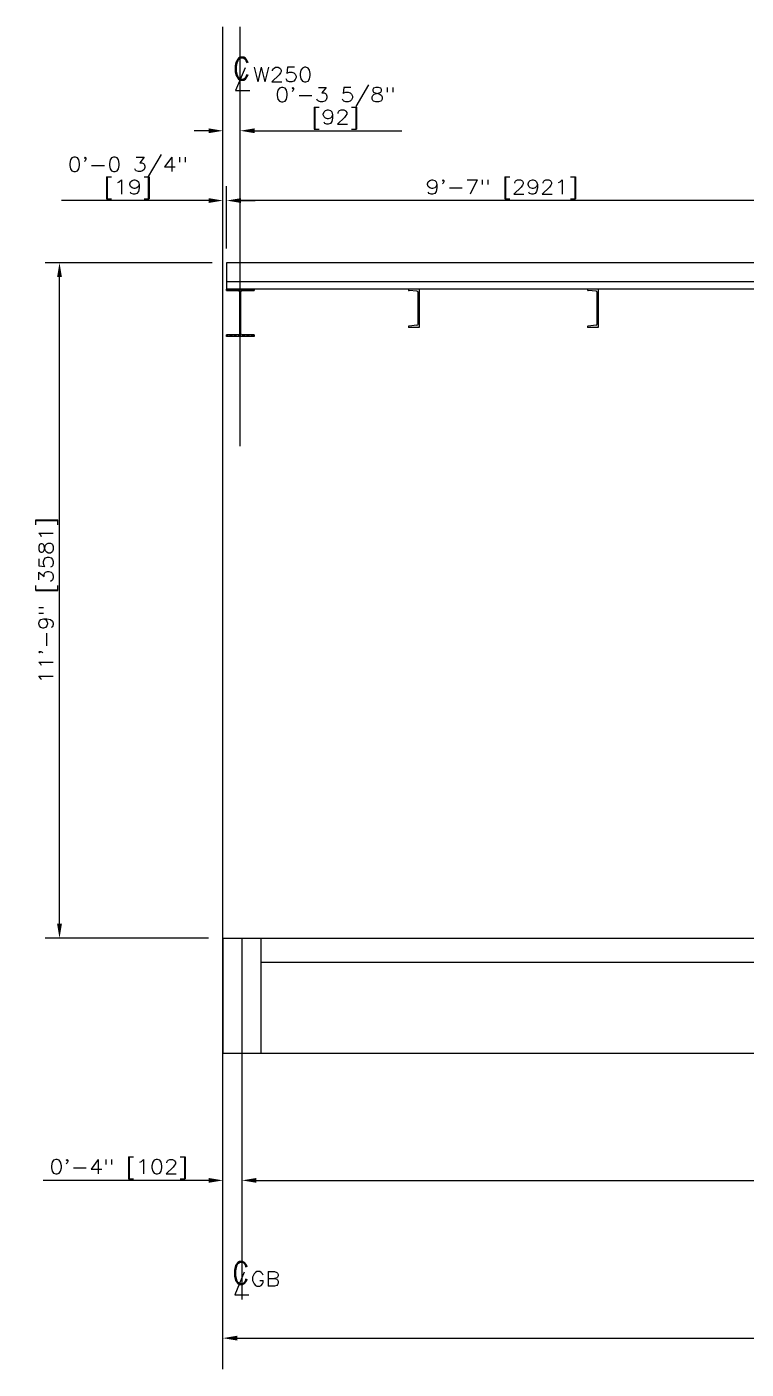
# Model space of a CAD drawing. Header units: inches. Extents: x -44 to 9761, y -1166 to 3580.
# Drawn here: x 9409.9 to 9560.1, y 2231.3 to 2511.5 of the extents above; entities that cross this region are included whole.
import ezdxf

# ---------------------------------------------------------------- set-up
doc = ezdxf.new("R2010")
doc.units = ezdxf.units.IN
doc.header["$MEASUREMENT"] = 0
doc.layers.get('DEFPOINTS').update_dxf_attribs({"linetype": 'CONTINUOUS'})
for name, color, linetype in [('LAYER11A', 11, 'CONTINUOUS'), ('Struc_Section_Conc', 71, 'CONTINUOUS'), ('Struc_Section_Dim', 5, 'CONTINUOUS'), ('Struc_Section_Steel', 11, 'CONTINUOUS'), ('TEXT', 4, 'CONTINUOUS')]:
    doc.layers.add(name, color=color, linetype=linetype)
doc.styles.add('ROMANS', font='ROMANS.SHX', dxfattribs={"width": 0.8})
doc.styles.add('ROMANS-115', font='romans.shx', dxfattribs={"width": 1.15})
doc.dimstyles.new('48-ROMANS-115', dxfattribs={"dimtxt": 3, "dimasz": 3, "dimexe": 3, "dimexo": 3, "dimgap": 0.0625, "dimtad": 1, "dimdec": 4, "dimzin": 1, "dimdsep": 46, "dimlunit": 4, "dimtxsty": 'ROMANS-115', "dimcen": 0.0625, "dimclrd": 256, "dimclre": 256, "dimclrt": 256, "dimadec": 0, "dimazin": 0, "dimtfac": 1, "dimtdec": 4, "dimtofl": 0, "dimtmove": 0, "dimatfit": 0, "dimfxl": 1, "dimfrac": 2, "dimtolj": 1, "dimtzin": 0, "dimarcsym": 0})
doc.dimstyles.new('Copy of 48-ROMANS-115-BPV', dxfattribs={"dimtxt": 3, "dimasz": 3, "dimexe": 3, "dimexo": 3, "dimgap": 0.0625, "dimtad": 1, "dimdec": 4, "dimzin": 1, "dimdsep": 46, "dimlunit": 4, "dimtxsty": 'ROMANS-115', "dimcen": 0.0625, "dimclrd": 256, "dimclre": 256, "dimclrt": 256, "dimadec": 0, "dimazin": 0, "dimtfac": 1, "dimtdec": 4, "dimtofl": 0, "dimtmove": 0, "dimatfit": 0, "dimfxl": 1, "dimfrac": 2, "dimtolj": 1, "dimtzin": 0, "dimarcsym": 0})

# ---------------------------------------------------------------- blocks, each defined once
blk = doc.blocks.new('*D60')
at = {"layer": 'DEFPOINTS', "color": 0, "transparency": 16777216}
for p in [(9454.82, 2269.96), (9718.82, 2270.68), (9718.82, 2269.96)]:
    blk.add_point(p, dxfattribs=at)
at = {"layer": 'Struc_Section_Dim', "lineweight": -2, "transparency": 16777216}
blk.add_line((9457.82, 2270.68), (9715.82, 2270.68), dxfattribs=at)
at = {"layer": 'Struc_Section_Dim', "transparency": 16777216}
for points in [[(9457.82, 2271.18), (9457.82, 2270.18), (9454.82, 2270.68)], [(9715.82, 2271.18), (9715.82, 2270.18), (9718.82, 2270.68)]]:
    blk.add_solid(points, dxfattribs=at)
at = {"layer": 'Struc_Section_Dim', "transparency": 16777216, "insert": (9586.82, 2273.03), "char_height": 3, "attachment_point": 5, "style": 'ROMANS-115'}
blk.add_mtext('\\A1;22\'-0" [6706]', dxfattribs=at)
blk = doc.blocks.new('*D61')
at = {"layer": 'DEFPOINTS', "color": 0, "transparency": 16777216}
for p in [(9416.7, 2462.25), (9451.57, 2462.25), (9450.82, 2321.25)]:
    blk.add_point(p, dxfattribs=at)
at = {"layer": 'Struc_Section_Dim', "lineweight": -2, "transparency": 16777216}
for p, q in [((9448.57, 2462.25), (9413.7, 2462.25)), ((9416.7, 2324.25), (9416.7, 2459.25)), ((9447.82, 2321.25), (9413.7, 2321.25))]:
    blk.add_line(p, q, dxfattribs=at)
at = {"layer": 'Struc_Section_Dim', "transparency": 16777216}
for points in [[(9416.2, 2459.25), (9417.2, 2459.25), (9416.7, 2462.25)], [(9416.2, 2324.25), (9417.2, 2324.25), (9416.7, 2321.25)]]:
    blk.add_solid(points, dxfattribs=at)
at = {"layer": 'Struc_Section_Dim', "transparency": 16777216, "insert": (9414.36, 2391.75), "char_height": 3, "attachment_point": 5, "rotation": 90, "style": 'ROMANS-115'}
blk.add_mtext('\\A1;11\'-9" [3581]', dxfattribs=at)
blk = doc.blocks.new('*D30')
at = {"layer": 'DEFPOINTS', "color": 0, "transparency": 16777216}
for p in [(9450.82, 2237.75), (9722.82, 2237.75), (9722.82, 2237.75)]:
    blk.add_point(p, dxfattribs=at)
at = {"layer": 'Struc_Section_Dim', "lineweight": -2, "transparency": 16777216}
blk.add_line((9453.82, 2237.75), (9719.82, 2237.75), dxfattribs=at)
at = {"layer": 'Struc_Section_Dim', "transparency": 16777216}
for points in [[(9453.82, 2238.25), (9453.82, 2237.25), (9450.82, 2237.75)], [(9719.82, 2238.25), (9719.82, 2237.25), (9722.82, 2237.75)]]:
    blk.add_solid(points, dxfattribs=at)
at = {"layer": 'Struc_Section_Dim', "transparency": 16777216, "insert": (9586.82, 2240.1), "char_height": 3, "attachment_point": 5, "style": 'ROMANS-115'}
blk.add_mtext('\\A1;22\'-8" [6909]', dxfattribs=at)
blk = doc.blocks.new('*D31')
at = {"layer": 'DEFPOINTS', "color": 0, "transparency": 16777216}
for p in [(9450.82, 2270.68), (9450.82, 2270.68), (9454.82, 2270.68)]:
    blk.add_point(p, dxfattribs=at)
at = {"layer": 'Struc_Section_Dim', "lineweight": -2, "transparency": 16777216}
for p, q in [((9447.82, 2270.68), (9413.31, 2270.68)), ((9457.82, 2270.68), (9460.82, 2270.68))]:
    blk.add_line(p, q, dxfattribs=at)
at = {"layer": 'Struc_Section_Dim', "transparency": 16777216}
for points in [[(9447.82, 2271.18), (9447.82, 2270.18), (9450.82, 2270.68)], [(9457.82, 2271.18), (9457.82, 2270.18), (9454.82, 2270.68)]]:
    blk.add_solid(points, dxfattribs=at)
at = {"layer": 'Struc_Section_Dim', "transparency": 16777216, "insert": (9429.06, 2273.03), "char_height": 3, "attachment_point": 5, "style": 'ROMANS-115'}
blk.add_mtext('\\A1;0\'-4" [102]', dxfattribs=at)
blk = doc.blocks.new('CLMARK')
at = {"layer": 'TEXT'}
for p, q in [((1.52, 4.57), (-3.55, -7.61)), ((-3.55, -7.61), (4.06, -7.61))]:
    blk.add_line(p, q, dxfattribs=at)
at = {"layer": 'TEXT', "style": 'ROMANS', "width": 0.8}
blk.add_text('C', height=12, dxfattribs=at).set_placement((-4.59, -1.9))
blk = doc.blocks.new('*D36')
at = {"layer": 'DEFPOINTS', "color": 0, "transparency": 16777216}
for p in [(9450.82, 2490.35), (9454.43, 2490.35), (9454.43, 2489.81)]:
    blk.add_point(p, dxfattribs=at)
at = {"layer": 'Struc_Section_Dim', "lineweight": -2, "transparency": 16777216}
for p, q in [((9447.82, 2489.81), (9444.82, 2489.81)), ((9457.43, 2489.81), (9488.16, 2489.81))]:
    blk.add_line(p, q, dxfattribs=at)
at = {"layer": 'Struc_Section_Dim', "transparency": 16777216}
for points in [[(9447.82, 2490.31), (9447.82, 2489.31), (9450.82, 2489.81)], [(9457.43, 2490.31), (9457.43, 2489.31), (9454.43, 2489.81)]]:
    blk.add_solid(points, dxfattribs=at)
at = {"layer": 'Struc_Section_Dim', "transparency": 16777216, "char_height": 3, "attachment_point": 5, "style": 'ROMANS-115'}
for s, insert in [('\\A1;0\'-3 5/8"', (9474.29, 2496.86)), ('\\A1;[92]', (9474.29, 2492.16))]:
    blk.add_mtext(s, dxfattribs=dict(at, insert=insert))
blk = doc.blocks.new('*D38')
at = {"layer": 'DEFPOINTS', "color": 0, "transparency": 16777216}
for p in [(9451.57, 2475.24), (9566.57, 2475.24), (9451.57, 2462.25)]:
    blk.add_point(p, dxfattribs=at)
at = {"layer": 'Struc_Section_Dim', "lineweight": -2, "transparency": 16777216}
blk.add_line((9563.57, 2475.24), (9454.57, 2475.24), dxfattribs=at)
at = {"layer": 'Struc_Section_Dim', "transparency": 16777216}
for points in [[(9454.57, 2475.74), (9454.57, 2474.74), (9451.57, 2475.24)], [(9563.57, 2475.74), (9563.57, 2474.74), (9566.57, 2475.24)]]:
    blk.add_solid(points, dxfattribs=at)
at = {"layer": 'Struc_Section_Dim', "transparency": 16777216, "insert": (9509.07, 2477.59), "char_height": 3, "attachment_point": 5, "style": 'ROMANS-115'}
blk.add_mtext('\\A1;9\'-7" [2921]', dxfattribs=at)
blk = doc.blocks.new('*D39')
at = {"layer": 'DEFPOINTS', "color": 0, "transparency": 16777216}
for p in [(9450.82, 2475.24), (9450.82, 2462.25), (9451.57, 2462.25)]:
    blk.add_point(p, dxfattribs=at)
at = {"layer": 'Struc_Section_Dim', "lineweight": -2, "transparency": 16777216}
for p, q in [((9451.57, 2465.25), (9451.57, 2478.24)), ((9447.82, 2475.24), (9417.09, 2475.24)), ((9454.57, 2475.24), (9457.57, 2475.24))]:
    blk.add_line(p, q, dxfattribs=at)
at = {"layer": 'Struc_Section_Dim', "transparency": 16777216}
for points in [[(9447.82, 2475.74), (9447.82, 2474.74), (9450.82, 2475.24)], [(9454.57, 2475.74), (9454.57, 2474.74), (9451.57, 2475.24)]]:
    blk.add_solid(points, dxfattribs=at)
at = {"layer": 'Struc_Section_Dim', "transparency": 16777216, "char_height": 3, "attachment_point": 5, "style": 'ROMANS-115'}
for s, insert in [('\\A1;0\'-0 3/4"', (9430.95, 2482.28)), ('\\A1;[19]', (9430.95, 2477.59))]:
    blk.add_mtext(s, dxfattribs=dict(at, insert=insert))

msp = doc.modelspace()

# ---------------------------------------------------------------- hatches: boundary and pattern name
at = {"layer": 'Struc_Section_Steel', "ltscale": 2}
h = msp.add_hatch(dxfattribs=at)
h.set_pattern_fill('STEEL', color=256, scale=5, style=0)
h.set_pattern_definition([(45, (9349.56456, 2473.003), (-0.4419417, 0.4419417), []), (45, (9349.56456, 2473.3155), (-0.4419417, 0.4419417), [])])
h.paths.add_polyline_path([(9457.31519, 2456.43859), (9457.31519, 2456.75109), (9451.56519, 2456.75109), (9451.56519, 2456.43859), (9454.06519, 2456.43859, -0.414213562), (9454.31519, 2456.18859), (9454.31519, 2447.43859, -0.414213562), (9454.06519, 2447.18859), (9451.56519, 2447.18859), (9451.56519, 2446.87609), (9457.31519, 2446.87609), (9457.31519, 2447.18859), (9454.81519, 2447.18859, -0.414213562), (9454.56519, 2447.43859), (9454.56519, 2456.18859, -0.414213562), (9454.81519, 2456.43859)])

# ---------------------------------------------------------------- linework, layer by layer
at = {"layer": 'LAYER11A'}
for p, q in [((9450.81519, 2321.25109), (9722.81519, 2321.25109)), ((9450.81519, 2321.25109), (9450.81519, 2297.25109)), ((9458.81519, 2297.25109), (9458.81519, 2321.25109)), ((9458.81519, 2316.25109), (9714.81519, 2316.25109)), ((9450.81519, 2297.25109), (9458.81519, 2297.25109)), ((9458.81519, 2297.25109), (9714.81519, 2297.25109))]:
    msp.add_line(p, q, dxfattribs=at)
at = {"layer": 'Struc_Section_Conc', "ltscale": 2}
for p, q in [((9566.56519, 2462.25109), (9451.56519, 2462.25109)), ((9451.56519, 2462.25109), (9451.56519, 2456.75109)), ((9566.56519, 2456.75109), (9451.56519, 2456.75109))]:
    msp.add_line(p, q, dxfattribs=at)
at = {"layer": 'Struc_Section_Conc', "ltscale": 20}
msp.add_line((9566.56519, 2458.25109), (9451.56519, 2458.25109), dxfattribs=at)
at = {"layer": 'Struc_Section_Dim', "ltscale": 2}
msp.add_line((9450.81519, 2231.27405), (9450.81519, 2511.50403), dxfattribs=at)
at = {"layer": 'Struc_Section_Dim', "ltscale": 10}
for p, q in [((9454.4316, 2423.95114), (9454.4316, 2511.50403)), ((9454.81519, 2245.79473), (9454.81519, 2321.25109))]:
    msp.add_line(p, q, dxfattribs=at)
at = {"layer": 'Struc_Section_Steel'}
for p, q in [((9451.56519, 2456.75109), (9457.31519, 2456.75109)), ((9451.56519, 2456.43859), (9451.56519, 2456.75109)), ((9451.56519, 2456.43859), (9454.06519, 2456.43859)), ((9454.31519, 2447.43859), (9454.31519, 2456.18859)), ((9454.56519, 2447.43859), (9454.56519, 2456.18859)), ((9454.81519, 2456.43859), (9457.31519, 2456.43859)), ((9457.31519, 2456.75109), (9457.31519, 2456.43859)), ((9451.56519, 2446.87609), (9451.56519, 2447.18859)), ((9454.06519, 2447.18859), (9451.56519, 2447.18859)), ((9457.31519, 2446.87609), (9451.56519, 2446.87609)), ((9457.31519, 2447.18859), (9454.81519, 2447.18859)), ((9457.31519, 2447.18859), (9457.31519, 2446.87609))]:
    msp.add_line(p, q, dxfattribs=at)
at = {"layer": 'Struc_Section_Steel', "ltscale": 2}
for p, q in [((9491.80946, 2456.75109), (9489.55946, 2456.75109)), ((9489.55946, 2456.75109), (9489.55946, 2456.57812)), ((9491.33125, 2456.30856), (9489.67357, 2456.45359)), ((9491.55946, 2449.44266), (9491.55946, 2456.05951)), ((9491.80946, 2456.75109), (9491.80946, 2448.75109)), ((9529.18733, 2456.75109), (9526.93733, 2456.75109)), ((9526.93733, 2456.75109), (9526.93733, 2456.57812)), ((9528.70912, 2456.30856), (9527.05143, 2456.45359)), ((9528.93733, 2449.44266), (9528.93733, 2456.05951)), ((9529.18733, 2456.75109), (9529.18733, 2448.75109)), ((9489.55946, 2448.92406), (9489.55946, 2448.75109)), ((9491.80946, 2448.75109), (9489.55946, 2448.75109)), ((9491.33125, 2449.19361), (9489.67357, 2449.04858)), ((9526.93733, 2448.92406), (9526.93733, 2448.75109)), ((9529.18733, 2448.75109), (9526.93733, 2448.75109)), ((9528.70912, 2449.19361), (9527.05143, 2449.04858))]:
    msp.add_line(p, q, dxfattribs=at)
at = {"layer": 'Struc_Section_Steel'}
for centre, start, end in [((9454.06519, 2456.18859), 0, 90), ((9454.81519, 2456.18859), 90, 180), ((9454.06519, 2447.43859), 270, 0), ((9454.81519, 2447.43859), 180, 270)]:
    msp.add_arc(centre, 0.25, start, end, dxfattribs=at)
at = {"layer": 'Struc_Section_Steel', "ltscale": 2}
for centre, radius, start, end in [((9489.68446, 2456.57812), 0.125, 180, 265), ((9491.30946, 2456.05951), 0.25, 0, 85), ((9527.06233, 2456.57812), 0.125, 180, 265), ((9528.68733, 2456.05951), 0.25, 0, 85), ((9491.30946, 2449.44266), 0.25, 275, 0), ((9528.68733, 2449.44266), 0.25, 275, 0), ((9489.68446, 2448.92406), 0.125, 95, 180), ((9527.06233, 2448.92406), 0.125, 95, 180)]:
    msp.add_arc(centre, radius, start, end, dxfattribs=at)

# ---------------------------------------------------------------- block references
at = {"layer": 'Struc_Section_Dim', "ltscale": 2, "xscale": 0.390625, "yscale": 0.390625, "zscale": 0.390625}
for p in [(9454.83329, 2501.17021), (9454.66002, 2249.74345)]:
    msp.add_blockref('CLMARK', p, dxfattribs=at)

# ---------------------------------------------------------------- texts
at = {"layer": 'Struc_Section_Dim', "ltscale": 2, "style": 'ROMANS-115', "width": 1.15}
for s, p in [('W250 ', (9457.05632, 2500.05423)), ('GB', (9456.57895, 2248.62747))]:
    msp.add_text(s, height=3, dxfattribs=at).set_placement(p)

# ---------------------------------------------------------------- dimensions: what is measured, and where the dimension line sits
at = {"layer": 'Struc_Section_Dim', "ltscale": 2}
for base, p1, p2, dimstyle, override, picture, middle in [((9454.4316, 2489.81243), (9450.81519, 2490.34935), (9454.4316, 2490.34935), 'Copy of 48-ROMANS-115-BPV', {"dimpost": '\\X', "dimse1": 1, "dimse2": 1}, '*D36', (9474.2941, 2494.50886)), ((9450.81519, 2475.2396), (9451.56519, 2462.25109), (9450.81519, 2462.25109), 'Copy of 48-ROMANS-115-BPV', {"dimpost": '\\X', "dimse2": 1}, '*D39', (9430.95269, 2479.93603)), ((9451.56519, 2475.2396), (9566.56519, 2475.2396), (9451.56519, 2462.25109), '48-ROMANS-115', {"dimse1": 1, "dimse2": 1}, '*D38', (9509.06519, 2477.58782)), ((9450.81519, 2270.67679), (9454.81519, 2270.67679), (9450.81519, 2270.67679), '48-ROMANS-115', {"dimse1": 1, "dimse2": 1}, '*D31', (9429.06341, 2273.025)), ((9718.81519, 2270.67679), (9454.81519, 2269.95544), (9718.81519, 2269.95544), '48-ROMANS-115', {"dimse1": 1, "dimse2": 1}, '*D60', (9586.81519, 2273.025)), ((9722.81519, 2237.75491), (9450.81519, 2237.75491), (9722.81519, 2237.75491), '48-ROMANS-115', {"dimse1": 1, "dimse2": 1}, '*D30', (9586.81519, 2240.10313))]:
    dim = msp.add_linear_dim(base=base, p1=p1, p2=p2, dimstyle=dimstyle, override=override, dxfattribs=at)
    dim.commit()
    dim.dimension.update_dxf_attribs({"geometry": picture, "text_midpoint": middle})
dim = msp.add_linear_dim(base=(9416.70471, 2462.25109), p1=(9450.81519, 2321.25109), p2=(9451.56519, 2462.25109), angle=90, dimstyle='48-ROMANS-115', dxfattribs=at)
dim.commit()
dim.dimension.update_dxf_attribs({"geometry": '*D61', "text_midpoint": (9414.3565, 2391.75109)})

doc.saveas('drawing.dxf')
